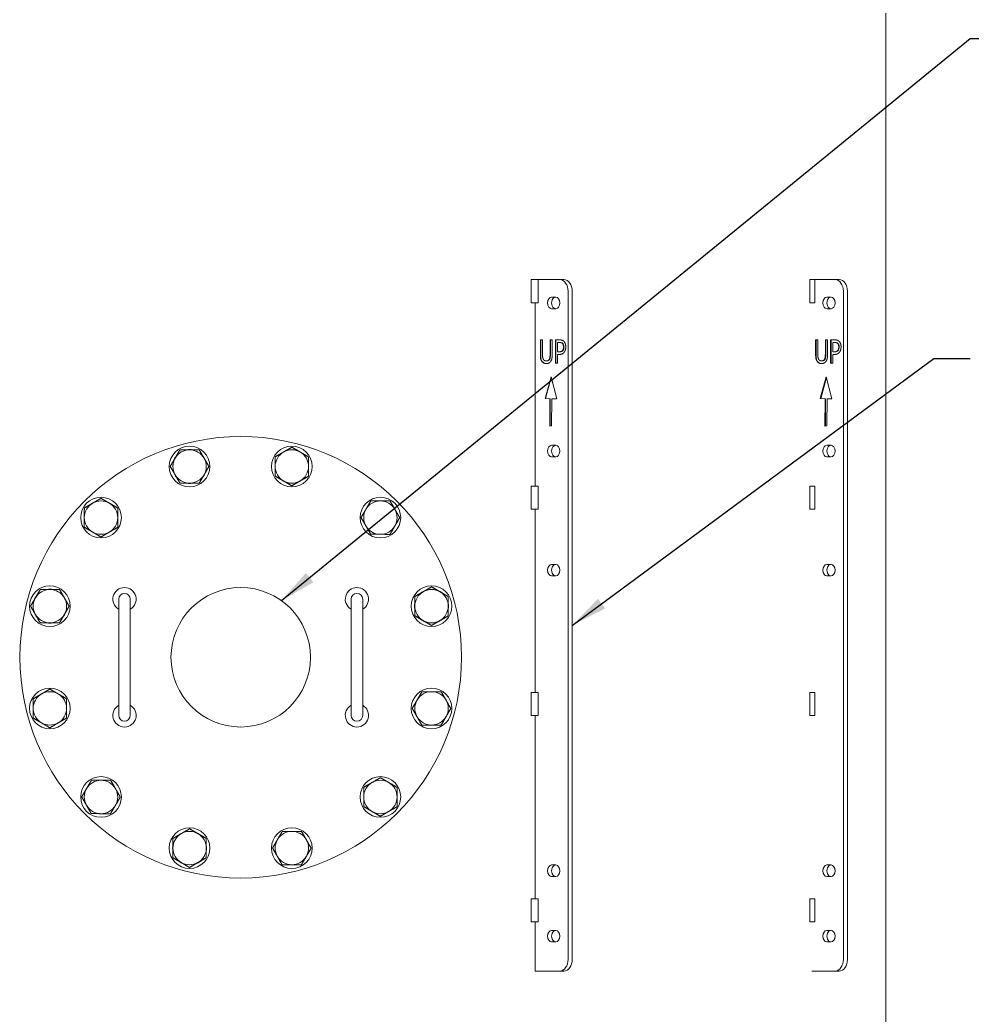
# Model space of a CAD drawing. Header units: inches. Extents: x 20 to 536, y 8 to 344.
# Drawn here: x 247.96 to 288.93, y 98.35 to 141.17 of the extents above; entities that cross this region are included whole.
import ezdxf

# ---------------------------------------------------------------- set-up
doc = ezdxf.new("R2010")
doc.units = ezdxf.units.IN
doc.header["$LTSCALE"] = 16
doc.header["$MEASUREMENT"] = 0
doc.layers.add('Symbol (ANSI)', color=7, linetype='Continuous', lineweight=25)
doc.layers.add('Visible (ANSI)', color=7, linetype='Continuous', lineweight=50)
doc.styles.add('Standard D-E', font='arial.ttf')
doc.dimstyles.new('in [mm] D-E NeptuneBenson$7', dxfattribs={"dimscale": 16, "dimtxt": 0.15, "dimasz": 0.098425, "dimexe": 0.125, "dimexo": 0.063, "dimgap": 0.031496, "dimtad": 0, "dimtih": 1, "dimtoh": 1, "dimdec": 4, "dimrnd": 1e-08, "dimzin": 3, "dimdsep": 46, "dimlunit": 5, "dimtxsty": 'Standard D-E', "dimcen": 0.09, "dimdle": 0.393701, "dimclrd": 256, "dimclre": 256, "dimclrt": 256, "dimadec": 1, "dimazin": 1, "dimtfac": 1, "dimtofl": 0, "dimtmove": 0, "dimatfit": 3, "dimfxl": 1, "dimfrac": 1, "dimtolj": 1, "dimtzin": 4, "dimlwd": -1, "dimlwe": -1, "dimarcsym": 0})

msp = doc.modelspace()

# ---------------------------------------------------------------- linework, layer by layer
at = {"layer": 'Visible (ANSI)', "linetype": 'Continuous', "lineweight": 18}
for p, q in [((285.21119, 141.993472), (285.21119, 73.75734)), ((270.261876, 129.993472), (269.962187, 129.993472)), ((269.962187, 128.993472), (269.962187, 129.993472)), ((271.189954, 129.993472), (270.261876, 129.993472)), ((270.261876, 128.993472), (270.261876, 129.993472)), ((271.366731, 129.993472), (271.189954, 129.993472)), ((282.161872, 129.993472), (281.941554, 129.993472)), ((281.941554, 128.993472), (281.941554, 129.993472)), ((283.033992, 129.993472), (282.161872, 129.993472)), ((282.161872, 128.993472), (282.161872, 129.993472)), ((283.210769, 129.993472), (283.033992, 129.993472)), ((271.543507, 100.743472), (271.543507, 129.493472)), ((271.720284, 129.493472), (271.720284, 100.743472)), ((283.387546, 100.743472), (283.387546, 129.493472)), ((283.564322, 129.493472), (283.564322, 100.743472)), ((270.261876, 128.993472), (269.962187, 128.993472)), ((270.129294, 128.993472), (270.129294, 121.113472)), ((270.8364, 129.243472), (271.013177, 129.243472)), ((282.161872, 128.993472), (281.941554, 128.993472)), ((282.680439, 129.243472), (282.857216, 129.243472)), ((271.013177, 128.743472), (270.8364, 128.743472)), ((282.857216, 128.743472), (282.680439, 128.743472)), ((270.350691, 126.779056), (270.350691, 127.403043)), ((270.350691, 127.403043), (270.444666, 127.403043)), ((270.368368, 126.779056), (270.368368, 127.403043)), ((270.444666, 127.403043), (270.444666, 126.779056)), ((270.768422, 127.403043), (270.862397, 127.403043)), ((270.768422, 126.775815), (270.768422, 127.403043)), ((270.7861, 126.775815), (270.7861, 127.403043)), ((270.862397, 127.403043), (270.862397, 126.779056)), ((270.997057, 126.403043), (270.997057, 127.403043)), ((270.997057, 127.403043), (271.174693, 127.403043)), ((271.014735, 126.403043), (271.014735, 127.403043)), ((271.168963, 127.28797), (271.091032, 127.28797)), ((271.091032, 127.28797), (271.091032, 126.889267)), ((271.168963, 127.28797), (271.186641, 127.28797)), ((282.194729, 126.779056), (282.194729, 127.403043)), ((282.194729, 127.403043), (282.288704, 127.403043)), ((282.212407, 126.779056), (282.212407, 127.403043)), ((282.288704, 127.403043), (282.288704, 126.779056)), ((282.612461, 127.403043), (282.706436, 127.403043)), ((282.612461, 126.775815), (282.612461, 127.403043)), ((282.630138, 126.775815), (282.630138, 127.403043)), ((282.706436, 127.403043), (282.706436, 126.779056)), ((282.841096, 126.403043), (282.841096, 127.403043)), ((282.841096, 127.403043), (283.018732, 127.403043)), ((282.858773, 126.403043), (282.858773, 127.403043)), ((283.013002, 127.28797), (282.935071, 127.28797)), ((282.935071, 127.28797), (282.935071, 126.889267)), ((283.013002, 127.28797), (283.030679, 127.28797)), ((271.091032, 126.889267), (271.155211, 126.889267)), ((271.091032, 126.775815), (271.091032, 126.403043)), ((271.170682, 126.775815), (271.091032, 126.775815)), ((271.155211, 126.889267), (271.172888, 126.889267)), ((271.305915, 126.949234), (271.323593, 126.949234)), ((282.935071, 126.889267), (282.999249, 126.889267)), ((282.935071, 126.775815), (282.935071, 126.403043)), ((283.014721, 126.775815), (282.935071, 126.775815)), ((282.999249, 126.889267), (283.016927, 126.889267)), ((283.149954, 126.949234), (283.167631, 126.949234)), ((270.606258, 126.495426), (270.623935, 126.495426)), ((271.091032, 126.403043), (270.997057, 126.403043)), ((282.450296, 126.495426), (282.467974, 126.495426)), ((282.935071, 126.403043), (282.841096, 126.403043)), ((270.552978, 124.87396), (270.810794, 125.81712)), ((270.570655, 124.87396), (270.819358, 125.783783)), ((270.810794, 125.81712), (271.054885, 124.867024)), ((282.397016, 124.87396), (282.654832, 125.81712)), ((282.414694, 124.87396), (282.663397, 125.783783)), ((282.654832, 125.81712), (282.898924, 124.867024)), ((270.762434, 124.871861), (270.552978, 124.87396)), ((270.552978, 124.87396), (270.570655, 124.87396)), ((270.780112, 124.871861), (270.570655, 124.87396)), ((270.752228, 123.695941), (270.762434, 124.871861)), ((270.762434, 124.871861), (270.780112, 124.871861)), ((270.769907, 123.696092), (270.780112, 124.871861)), ((270.842544, 124.870536), (270.833803, 123.696639)), ((270.842544, 124.870536), (270.860222, 124.870536)), ((271.054885, 124.867024), (270.842544, 124.870536)), ((271.05481, 124.867318), (270.860222, 124.870536)), ((282.606473, 124.871861), (282.397016, 124.87396)), ((282.397016, 124.87396), (282.414694, 124.87396)), ((282.62415, 124.871861), (282.414694, 124.87396)), ((282.596266, 123.695941), (282.606473, 124.871861)), ((282.606473, 124.871861), (282.62415, 124.871861)), ((282.613945, 123.696092), (282.62415, 124.871861)), ((282.686583, 124.870536), (282.677841, 123.696639)), ((282.686583, 124.870536), (282.704261, 124.870536)), ((282.898924, 124.867024), (282.686583, 124.870536)), ((282.898848, 124.867318), (282.704261, 124.870536)), ((270.833803, 123.696639), (270.752228, 123.695941)), ((282.677841, 123.696639), (282.596266, 123.695941)), ((270.8364, 122.868472), (271.013177, 122.868472)), ((282.680439, 122.868472), (282.857216, 122.868472)), ((271.013177, 122.368472), (270.8364, 122.368472)), ((282.857216, 122.368472), (282.680439, 122.368472)), ((270.261876, 121.113472), (269.962187, 121.113472)), ((269.962187, 120.113472), (269.962187, 121.113472)), ((270.261876, 120.113472), (270.261876, 121.113472)), ((282.161872, 121.113472), (281.941554, 121.113472)), ((281.941554, 120.113472), (281.941554, 121.113472)), ((282.161872, 120.113472), (282.161872, 121.113472)), ((270.261876, 120.113472), (269.962187, 120.113472)), ((270.129294, 120.113472), (270.129294, 112.233472)), ((282.161872, 120.113472), (281.941554, 120.113472)), ((270.8364, 117.743472), (271.013177, 117.743472)), ((282.680439, 117.743472), (282.857216, 117.743472)), ((271.013177, 117.243472), (270.8364, 117.243472)), ((282.857216, 117.243472), (282.680439, 117.243472)), ((252.209165, 116.243472), (252.209165, 115.493472)), ((252.709165, 115.493472), (252.709165, 116.243472)), ((262.209165, 116.243472), (262.209165, 115.493472)), ((262.709165, 115.493472), (262.709165, 116.243472)), ((252.209165, 111.993472), (252.209165, 115.493472)), ((252.709165, 111.993472), (252.709165, 115.493472)), ((262.209165, 111.993472), (262.209165, 115.493472)), ((262.709165, 111.993472), (262.709165, 115.493472)), ((270.261876, 112.233472), (269.962187, 112.233472)), ((269.962187, 111.233472), (269.962187, 112.233472)), ((270.261876, 111.233472), (270.261876, 112.233472)), ((282.161872, 112.233472), (281.941554, 112.233472)), ((281.941554, 111.233472), (281.941554, 112.233472)), ((282.161872, 111.233472), (282.161872, 112.233472)), ((252.209165, 111.993472), (252.209165, 111.243472)), ((252.709165, 111.243472), (252.709165, 111.993472)), ((262.209165, 111.993472), (262.209165, 111.243472)), ((262.709165, 111.243472), (262.709165, 111.993472)), ((270.261876, 111.233472), (269.962187, 111.233472)), ((270.129294, 111.233472), (270.129294, 103.353472)), ((282.161872, 111.233472), (281.941554, 111.233472)), ((270.8364, 104.805972), (271.013177, 104.805972)), ((282.680439, 104.805972), (282.857216, 104.805972)), ((271.013177, 104.305972), (270.8364, 104.305972)), ((282.857216, 104.305972), (282.680439, 104.305972)), ((270.261876, 103.353472), (269.962187, 103.353472)), ((269.962187, 102.353472), (269.962187, 103.353472)), ((270.261876, 102.353472), (270.261876, 103.353472)), ((282.161872, 103.353472), (281.941554, 103.353472)), ((281.941554, 102.353472), (281.941554, 103.353472)), ((282.161872, 102.353472), (282.161872, 103.353472)), ((270.261876, 102.353472), (269.962187, 102.353472)), ((270.129294, 102.353472), (270.129294, 100.243472)), ((282.161872, 102.353472), (281.941554, 102.353472)), ((270.8364, 101.993472), (271.013177, 101.993472)), ((282.680439, 101.993472), (282.857216, 101.993472)), ((271.013177, 101.493472), (270.8364, 101.493472)), ((282.857216, 101.493472), (282.680439, 101.493472)), ((270.129294, 100.243472), (271.189954, 100.243472)), ((271.189954, 100.243472), (271.366731, 100.243472)), ((282.029289, 100.243472), (283.033992, 100.243472)), ((283.033992, 100.243472), (283.210769, 100.243472))]:
    msp.add_line(p, q, dxfattribs=at)
for centre, radius in [((257.459165, 113.743472), 9.5), ((255.259203, 121.953842), 0.875), ((259.659127, 121.953842), 0.875), ((251.448758, 119.75388), 0.875), ((263.469573, 119.75388), 0.875), ((249.248796, 115.943434), 0.875), ((257.459165, 113.743472), 3), ((265.669535, 115.943434), 0.875), ((249.248796, 111.543511), 0.875), ((265.669535, 111.543511), 0.875), ((251.448758, 107.733065), 0.875), ((263.469573, 107.733065), 0.875), ((255.259203, 105.533103), 0.875), ((259.659127, 105.533103), 0.875)]:
    msp.add_circle(centre, radius, dxfattribs=at)
for centre, radius, start, end in [((255.259203, 121.953842), 0.71875, 89.8168589, 149.8168589), ((255.259203, 121.953842), 0.7295, 79.9684975, 99.6652204), ((255.259203, 121.953842), 0.71875, 29.8168589, 89.8168589), ((259.659127, 121.953842), 0.71875, 119.8168589, 179.8168589), ((259.659127, 121.953842), 0.71875, 59.8168589, 119.8168589), ((259.659127, 121.953842), 0.71875, 359.8168589, 59.8168589), ((255.259203, 121.953842), 0.71875, 149.8168589, 209.8168589), ((255.259203, 121.953842), 0.7295, 139.9684975, 159.6652204), ((255.259203, 121.953842), 0.7295, 19.9684975, 39.6652204), ((255.259203, 121.953842), 0.71875, 329.8168589, 29.8168589), ((255.259203, 121.953842), 0.7295, 199.9684975, 219.6652204), ((255.259203, 121.953842), 0.7295, 319.9684975, 339.6652204), ((259.659127, 121.953842), 0.71875, 179.8168589, 239.8168589), ((259.659127, 121.953842), 0.71875, 299.8168589, 359.8168589), ((255.259203, 121.953842), 0.71875, 209.8168589, 269.8168589), ((255.259203, 121.953842), 0.7295, 259.9684975, 279.6652204), ((255.259203, 121.953842), 0.71875, 269.8168589, 329.8168589), ((259.659127, 121.953842), 0.71875, 239.8168589, 299.8168589), ((251.448758, 119.75388), 0.71875, 119.8168589, 179.8168589), ((251.448758, 119.75388), 0.71875, 59.8168589, 119.8168589), ((251.448758, 119.75388), 0.71875, 359.8168589, 59.8168589), ((263.469573, 119.75388), 0.71875, 89.8168589, 149.8168589), ((263.469573, 119.75388), 0.71875, 29.8168589, 89.8168589), ((263.469573, 119.75388), 0.71875, 149.8168589, 209.8168589), ((263.469573, 119.75388), 0.71875, 329.8168589, 29.8168589), ((251.448758, 119.75388), 0.71875, 179.8168589, 239.8168589), ((251.448758, 119.75388), 0.71875, 299.8168589, 359.8168589), ((251.448758, 119.75388), 0.71875, 239.8168589, 299.8168589), ((263.469573, 119.75388), 0.71875, 209.8168589, 269.8168589), ((263.469573, 119.75388), 0.71875, 269.8168589, 329.8168589), ((249.248796, 115.943434), 0.71875, 89.8168589, 149.8168589), ((249.248796, 115.943434), 0.7295, 79.9684975, 99.6652204), ((249.248796, 115.943434), 0.71875, 29.8168589, 89.8168589), ((252.459165, 116.243472), 0.5, 90, 240), ((252.459165, 116.243472), 0.25, 0, 180), ((252.459165, 116.243472), 0.5, 300, 90), ((262.459165, 116.243472), 0.5, 90, 240), ((262.459165, 116.243472), 0.25, 0, 180), ((262.459165, 116.243472), 0.5, 300, 90), ((265.669535, 115.943434), 0.71875, 119.8168589, 179.8168589), ((265.669535, 115.943434), 0.7295, 109.9684975, 129.6652204), ((265.669535, 115.943434), 0.71875, 59.8168589, 119.8168589), ((265.669535, 115.943434), 0.7295, 49.9684975, 69.6652204), ((265.669535, 115.943434), 0.71875, 359.8168589, 59.8168589), ((249.248796, 115.943434), 0.71875, 149.8168589, 209.8168589), ((249.248796, 115.943434), 0.7295, 139.9684975, 159.6652204), ((249.248796, 115.943434), 0.7295, 19.9684975, 39.6652204), ((249.248796, 115.943434), 0.71875, 329.8168589, 29.8168589), ((265.669535, 115.943434), 0.7295, 169.9684975, 189.6652204), ((265.669535, 115.943434), 0.7295, 349.9684975, 9.6652204), ((249.248796, 115.943434), 0.7295, 199.9684975, 219.6652204), ((249.248796, 115.943434), 0.7295, 319.9684975, 339.6652204), ((265.669535, 115.943434), 0.71875, 179.8168589, 239.8168589), ((265.669535, 115.943434), 0.71875, 299.8168589, 359.8168589), ((249.248796, 115.943434), 0.71875, 209.8168589, 269.8168589), ((249.248796, 115.943434), 0.7295, 259.9684975, 279.6652204), ((249.248796, 115.943434), 0.71875, 269.8168589, 329.8168589), ((265.669535, 115.943434), 0.7295, 229.9684975, 249.6652204), ((265.669535, 115.943434), 0.71875, 239.8168589, 299.8168589), ((265.669535, 115.943434), 0.7295, 289.9684975, 309.6652204), ((249.248796, 111.543511), 0.71875, 59.8168589, 119.8168589), ((265.669535, 111.543511), 0.71875, 89.8168589, 149.8168589), ((265.669535, 111.543511), 0.71875, 29.8168589, 89.8168589), ((249.248796, 111.543511), 0.71875, 119.8168589, 179.8168589), ((249.248796, 111.543511), 0.71875, 359.8168589, 59.8168589), ((265.669535, 111.543511), 0.71875, 149.8168589, 209.8168589), ((265.669535, 111.543511), 0.71875, 329.8168589, 29.8168589), ((249.248796, 111.543511), 0.71875, 179.8168589, 239.8168589), ((249.248796, 111.543511), 0.71875, 299.8168589, 359.8168589), ((252.459165, 111.243472), 0.5, 120, 270), ((252.459165, 111.243472), 0.5, 270, 60), ((262.459165, 111.243472), 0.5, 120, 270), ((262.459165, 111.243472), 0.5, 270, 60), ((249.248796, 111.543511), 0.71875, 239.8168589, 299.8168589), ((252.459165, 111.243472), 0.25, 180, 0), ((262.459165, 111.243472), 0.25, 180, 0), ((265.669535, 111.543511), 0.71875, 209.8168589, 269.8168589), ((265.669535, 111.543511), 0.71875, 269.8168589, 329.8168589), ((251.448758, 107.733065), 0.71875, 89.8168589, 149.8168589), ((251.448758, 107.733065), 0.71875, 29.8168589, 89.8168589), ((263.469573, 107.733065), 0.71875, 119.8168589, 179.8168589), ((263.469573, 107.733065), 0.71875, 59.8168589, 119.8168589), ((263.469573, 107.733065), 0.71875, 359.8168589, 59.8168589), ((251.448758, 107.733065), 0.71875, 149.8168589, 209.8168589), ((251.448758, 107.733065), 0.71875, 329.8168589, 29.8168589), ((263.469573, 107.733065), 0.71875, 179.8168589, 239.8168589), ((263.469573, 107.733065), 0.71875, 299.8168589, 359.8168589), ((251.448758, 107.733065), 0.71875, 209.8168589, 269.8168589), ((251.448758, 107.733065), 0.71875, 269.8168589, 329.8168589), ((263.469573, 107.733065), 0.71875, 239.8168589, 299.8168589), ((255.259203, 105.533103), 0.7295, 109.9684975, 129.6652204), ((255.259203, 105.533103), 0.71875, 59.8168589, 119.8168589), ((255.259203, 105.533103), 0.7295, 49.9684975, 69.6652204), ((259.659127, 105.533103), 0.71875, 89.8168589, 149.8168589), ((259.659127, 105.533103), 0.71875, 29.8168589, 89.8168589), ((255.259203, 105.533103), 0.71875, 119.8168589, 179.8168589), ((255.259203, 105.533103), 0.71875, 359.8168589, 59.8168589), ((259.659127, 105.533103), 0.71875, 149.8168589, 209.8168589), ((259.659127, 105.533103), 0.71875, 329.8168589, 29.8168589), ((255.259203, 105.533103), 0.7295, 169.9684975, 189.6652204), ((255.259203, 105.533103), 0.71875, 179.8168589, 239.8168589), ((255.259203, 105.533103), 0.71875, 299.8168589, 359.8168589), ((255.259203, 105.533103), 0.7295, 349.9684975, 9.6652204), ((255.259203, 105.533103), 0.7295, 229.9684975, 249.6652204), ((255.259203, 105.533103), 0.7295, 289.9684975, 309.6652204), ((259.659127, 105.533103), 0.71875, 209.8168589, 269.8168589), ((259.659127, 105.533103), 0.71875, 269.8168589, 329.8168589), ((255.259203, 105.533103), 0.71875, 239.8168589, 299.8168589)]:
    msp.add_arc(centre, radius, start, end, dxfattribs=at)
for centre, major_axis, start_param, end_param in [((271.189954, 129.493472), (0, 0.5), 4.71238898, 6.283185307), ((271.366731, 129.493472), (0, 0.5), 4.71238898, 6.283185307), ((283.033992, 129.493472), (0, 0.5), 4.71238898, 6.283185307), ((283.210769, 129.493472), (0, 0.5), 4.71238898, 6.283185307), ((270.8364, 128.993472), (0, -0.25), 3.141592654, 6.283185307), ((271.013177, 128.993472), (0, 0.25), 0, 3.141592654), ((271.013177, 128.993472), (0, 0.25), 3.141592654, 6.283185307), ((282.680439, 128.993472), (0, -0.25), 3.141592654, 6.283185307), ((282.857216, 128.993472), (0, 0.25), 0, 3.141592654), ((282.857216, 128.993472), (0, 0.25), 3.141592654, 6.283185307), ((270.8364, 122.618472), (0, -0.25), 3.141592654, 6.283185307), ((271.013177, 122.618472), (0, 0.25), 0, 3.141592654), ((271.013177, 122.618472), (0, 0.25), 3.141592654, 6.283185307), ((282.680439, 122.618472), (0, -0.25), 3.141592654, 6.283185307), ((282.857216, 122.618472), (0, 0.25), 0, 3.141592654), ((282.857216, 122.618472), (0, 0.25), 3.141592654, 6.283185307), ((270.8364, 117.493472), (0, -0.25), 3.141592654, 6.283185307), ((271.013177, 117.493472), (0, 0.25), 0, 3.141592654), ((271.013177, 117.493472), (0, 0.25), 3.141592654, 6.283185307), ((282.680439, 117.493472), (0, -0.25), 3.141592654, 6.283185307), ((282.857216, 117.493472), (0, 0.25), 0, 3.141592654), ((282.857216, 117.493472), (0, 0.25), 3.141592654, 6.283185307), ((270.8364, 104.555972), (0, -0.25), 3.141592654, 6.283185307), ((271.013177, 104.555972), (0, 0.25), 0, 3.141592654), ((271.013177, 104.555972), (0, 0.25), 3.141592654, 6.283185307), ((282.680439, 104.555972), (0, -0.25), 3.141592654, 6.283185307), ((282.857216, 104.555972), (0, 0.25), 0, 3.141592654), ((282.857216, 104.555972), (0, 0.25), 3.141592654, 6.283185307), ((270.8364, 101.743472), (0, -0.25), 3.141592654, 6.283185307), ((271.013177, 101.743472), (0, 0.25), 0, 3.141592654), ((271.013177, 101.743472), (0, 0.25), 3.141592654, 6.283185307), ((282.680439, 101.743472), (0, -0.25), 3.141592654, 6.283185307), ((282.857216, 101.743472), (0, 0.25), 0, 3.141592654), ((282.857216, 101.743472), (0, 0.25), 3.141592654, 6.283185307), ((271.189954, 100.743472), (0, -0.5), 0, 1.570796327), ((271.366731, 100.743472), (0, -0.5), 0, 1.570796327), ((283.033992, 100.743472), (0, -0.5), 0, 1.570796327), ((283.210769, 100.743472), (0, -0.5), 0, 1.570796327)]:
    msp.add_ellipse(centre, major_axis=major_axis, ratio=0.707106781, start_param=start_param, end_param=end_param, dxfattribs=at)
for points in [[(271.295028, 127.249883), (271.27268, 127.270952), (271.213086, 127.28797), (271.168963, 127.28797)], [(271.174693, 127.403043), (271.237726, 127.403043), (271.325971, 127.37387), (271.359779, 127.340644)], [(271.346026, 127.097533), (271.346026, 127.149396), (271.320814, 127.225571), (271.295028, 127.249883)], [(271.359779, 127.340644), (271.399317, 127.302557), (271.444013, 127.185053), (271.444013, 127.101584)], [(283.139066, 127.249883), (283.116718, 127.270952), (283.057124, 127.28797), (283.013002, 127.28797)], [(283.018732, 127.403043), (283.081764, 127.403043), (283.170009, 127.37387), (283.203817, 127.340644)], [(283.190065, 127.097533), (283.190065, 127.149396), (283.164852, 127.225571), (283.139066, 127.249883)], [(283.203817, 127.340644), (283.243356, 127.302557), (283.288051, 127.185053), (283.288051, 127.101584)], [(270.418307, 126.474356), (270.381061, 126.52622), (270.350691, 126.672087), (270.350691, 126.779056)], [(270.444666, 126.779056), (270.444666, 126.709364), (270.457272, 126.615361), (270.475036, 126.577273)], [(270.738052, 126.577273), (270.755816, 126.615361), (270.768422, 126.708554), (270.768422, 126.775815)], [(270.862397, 126.779056), (270.862397, 126.674518), (270.8326, 126.525409), (270.794781, 126.474356)], [(271.155211, 126.889267), (271.212513, 126.889267), (271.282994, 126.915199), (271.305915, 126.949234)], [(271.382127, 126.879542), (271.345453, 126.828489), (271.246321, 126.775815), (271.170682, 126.775815)], [(271.305915, 126.949234), (271.327117, 126.979218), (271.346026, 127.049721), (271.346026, 127.097533)], [(271.444013, 127.101584), (271.444013, 127.036755), (271.411351, 126.920061), (271.382127, 126.879542)], [(282.262346, 126.474356), (282.225099, 126.52622), (282.194729, 126.672087), (282.194729, 126.779056)], [(282.288704, 126.779056), (282.288704, 126.709364), (282.301311, 126.615361), (282.319074, 126.577273)], [(282.582091, 126.577273), (282.599854, 126.615361), (282.612461, 126.708554), (282.612461, 126.775815)], [(282.706436, 126.779056), (282.706436, 126.674518), (282.676639, 126.525409), (282.63882, 126.474356)], [(282.999249, 126.889267), (283.056551, 126.889267), (283.127033, 126.915199), (283.149954, 126.949234)], [(283.226165, 126.879542), (283.189492, 126.828489), (283.09036, 126.775815), (283.014721, 126.775815)], [(283.149954, 126.949234), (283.171155, 126.979218), (283.190065, 127.049721), (283.190065, 127.097533)], [(283.288051, 127.101584), (283.288051, 127.036755), (283.255389, 126.920061), (283.226165, 126.879542)], [(270.606258, 126.381973), (270.543798, 126.381973), (270.450969, 126.428165), (270.418307, 126.474356)], [(270.475036, 126.577273), (270.493946, 126.536755), (270.55927, 126.495426), (270.606258, 126.495426)], [(270.606258, 126.495426), (270.65038, 126.495426), (270.719142, 126.536755), (270.738052, 126.577273)], [(270.794781, 126.474356), (270.760973, 126.427354), (270.671582, 126.381973), (270.606258, 126.381973)], [(282.450296, 126.381973), (282.387837, 126.381973), (282.295008, 126.428165), (282.262346, 126.474356)], [(282.319074, 126.577273), (282.337984, 126.536755), (282.403308, 126.495426), (282.450296, 126.495426)], [(282.450296, 126.495426), (282.494419, 126.495426), (282.563181, 126.536755), (282.582091, 126.577273)], [(282.63882, 126.474356), (282.605012, 126.427354), (282.51562, 126.381973), (282.450296, 126.381973)]]:
    msp.add_open_spline(points, degree=2, dxfattribs=at)
for points, knots in [([(271.312705, 127.249883), (271.292508, 127.268925), (271.272115, 127.276162), (271.237214, 127.286128), (271.210347, 127.28797), (271.186641, 127.28797)], [-0.3818938296, -0.3818938296, -0.3818938296, -0.3818938296, -0.2554611271, -0.2554611271, 0, 0, 0, 0]), ([(271.363704, 127.097533), (271.363704, 127.117815), (271.362258, 127.138278), (271.354385, 127.180631), (271.348257, 127.196587), (271.335193, 127.224319), (271.324854, 127.238429), (271.312705, 127.249883)], [-0.3372795691, -0.3372795691, -0.3372795691, -0.3372795691, -0.2539165575, -0.2539165575, -0.1573425254, -0.1573425254, 0, 0, 0, 0]), ([(283.156744, 127.249883), (283.136546, 127.268925), (283.116154, 127.276162), (283.081253, 127.286128), (283.054385, 127.28797), (283.030679, 127.28797)], [-0.3818938296, -0.3818938296, -0.3818938296, -0.3818938296, -0.2554611271, -0.2554611271, 0, 0, 0, 0]), ([(283.207743, 127.097533), (283.207743, 127.117815), (283.206297, 127.138278), (283.198424, 127.180631), (283.192295, 127.196587), (283.179231, 127.224319), (283.168892, 127.238429), (283.156744, 127.249883)], [-0.3372795691, -0.3372795691, -0.3372795691, -0.3372795691, -0.2539165575, -0.2539165575, -0.1573425254, -0.1573425254, 0, 0, 0, 0]), ([(270.435985, 126.474356), (270.423683, 126.491485), (270.413072, 126.510498), (270.395314, 126.552766), (270.388497, 126.575409), (270.377154, 126.629887), (270.368368, 126.684052), (270.368368, 126.779056)], [-1.834872944, -1.834872944, -1.834872944, -1.834872944, -1.283211598, -1.283211598, -0.723930443, -0.723930443, 0, 0, 0, 0]), ([(270.75573, 126.577273), (270.767802, 126.603158), (270.775677, 126.631502), (270.781928, 126.677713), (270.7861, 126.712037), (270.7861, 126.775815)], [-1.425366243, -1.425366243, -1.425366243, -1.425366243, -0.485984079, -0.485984079, 0, 0, 0, 0]), ([(271.172888, 126.889267), (271.194489, 126.889267), (271.217735, 126.890649), (271.263483, 126.899862), (271.277695, 126.906954), (271.300913, 126.921698), (271.313139, 126.933711), (271.323593, 126.949234)], [-0.3720280769, -0.3720280769, -0.3720280769, -0.3720280769, -0.2742790033, -0.2742790033, -0.1633485372, -0.1633485372, 0, 0, 0, 0]), ([(271.323593, 126.949234), (271.330376, 126.958828), (271.336547, 126.969235), (271.347546, 126.99264), (271.351443, 127.004007), (271.361275, 127.040664), (271.363704, 127.06955), (271.363704, 127.097533)], [-0.3778990738, -0.3778990738, -0.3778990738, -0.3778990738, -0.2983955769, -0.2983955769, -0.2132300142, -0.2132300142, 0, 0, 0, 0]), ([(282.280023, 126.474356), (282.267722, 126.491485), (282.25711, 126.510498), (282.239352, 126.552766), (282.232535, 126.575409), (282.221193, 126.629887), (282.212407, 126.684052), (282.212407, 126.779056)], [-1.834872944, -1.834872944, -1.834872944, -1.834872944, -1.283211598, -1.283211598, -0.723930443, -0.723930443, 0, 0, 0, 0]), ([(282.599768, 126.577273), (282.611841, 126.603158), (282.619715, 126.631502), (282.625967, 126.677713), (282.630138, 126.712037), (282.630138, 126.775815)], [-1.425366243, -1.425366243, -1.425366243, -1.425366243, -0.485984079, -0.485984079, 0, 0, 0, 0]), ([(283.016927, 126.889267), (283.038528, 126.889267), (283.061774, 126.890649), (283.107522, 126.899862), (283.121733, 126.906954), (283.144952, 126.921698), (283.157177, 126.933711), (283.167631, 126.949234)], [-0.3720280769, -0.3720280769, -0.3720280769, -0.3720280769, -0.2742790033, -0.2742790033, -0.1633485372, -0.1633485372, 0, 0, 0, 0]), ([(283.167631, 126.949234), (283.174415, 126.958828), (283.180586, 126.969235), (283.191585, 126.99264), (283.195482, 127.004007), (283.205314, 127.040664), (283.207743, 127.06955), (283.207743, 127.097533)], [-0.3778990738, -0.3778990738, -0.3778990738, -0.3778990738, -0.2983955769, -0.2983955769, -0.2132300142, -0.2132300142, 0, 0, 0, 0]), ([(270.615324, 126.382085), (270.595873, 126.382595), (270.57628, 126.384881), (270.537883, 126.394503), (270.519114, 126.401881), (270.476605, 126.42747), (270.454775, 126.447782), (270.435985, 126.474356)], [-0.7072680606, -0.7072680606, -0.7072680606, -0.7072680606, -0.4978653255, -0.4978653255, -0.2863653536, -0.2863653536, 0, 0, 0, 0]), ([(270.623935, 126.495426), (270.642695, 126.495426), (270.661493, 126.498227), (270.690834, 126.50927), (270.708049, 126.51715), (270.737135, 126.544965), (270.747498, 126.559634), (270.75573, 126.577273)], [-0.7299087878, -0.7299087878, -0.7299087878, -0.7299087878, -0.3783755563, -0.3783755563, -0.1610495695, -0.1610495695, 0, 0, 0, 0]), ([(282.459363, 126.382085), (282.439912, 126.382595), (282.420319, 126.384881), (282.381922, 126.394503), (282.363153, 126.401881), (282.320644, 126.42747), (282.298814, 126.447782), (282.280023, 126.474356)], [-0.7072680606, -0.7072680606, -0.7072680606, -0.7072680606, -0.4978653255, -0.4978653255, -0.2863653536, -0.2863653536, 0, 0, 0, 0]), ([(282.467974, 126.495426), (282.486733, 126.495426), (282.505531, 126.498227), (282.534873, 126.50927), (282.552088, 126.51715), (282.581174, 126.544965), (282.591536, 126.559634), (282.599768, 126.577273)], [-0.7299087878, -0.7299087878, -0.7299087878, -0.7299087878, -0.3783755563, -0.3783755563, -0.1610495695, -0.1610495695, 0, 0, 0, 0])]:
    msp.add_open_spline(points, degree=3, knots=knots, dxfattribs=at)
for points, weights in [([(254.6379, 122.315205), (254.734726, 122.481683), (254.846532, 122.673915)], [1, 1.04314139574, 1.01001874936]), ([(254.846532, 122.673915), (255.068913, 122.673204), (255.261501, 122.672588)], [1.01001874936, 1.04314139574, 1]), ([(255.261501, 122.672588), (255.454088, 122.671973), (255.676469, 122.671262)], [1, 1.04314139574, 1.01001874936]), ([(255.676469, 122.671262), (255.787044, 122.478319), (255.882805, 122.311226)], [1.01001874936, 1.04314139574, 1]), ([(258.941707, 122.371108), (259.13465, 122.481683), (259.301744, 122.577443)], [1.01001874936, 1.04314139574, 1]), ([(259.301744, 122.577443), (259.468837, 122.673204), (259.66178, 122.783779)], [1, 1.04314139574, 1.01001874936]), ([(259.66178, 122.783779), (259.854012, 122.671973), (260.02049, 122.575146)], [1.01001874936, 1.04314139574, 1]), ([(260.02049, 122.575146), (260.186968, 122.478319), (260.3792, 122.366513)], [1, 1.04314139574, 1.01001874936]), ([(254.429267, 121.956495), (254.541073, 122.148727), (254.6379, 122.315205)], [1.01001874936, 1.04314139574, 1]), ([(255.882805, 122.311226), (255.978565, 122.144132), (256.08914, 121.951189)], [1, 1.04314139574, 1.01001874936]), ([(258.940381, 121.956139), (258.940996, 122.148727), (258.941707, 122.371108)], [1, 1.04314139574, 1.01001874936]), ([(260.3792, 122.366513), (260.378489, 122.144132), (260.377874, 121.951545)], [1.01001874936, 1.04314139574, 1]), ([(254.635602, 121.596458), (254.539841, 121.763552), (254.429267, 121.956495)], [1, 1.04314139574, 1.01001874936]), ([(256.08914, 121.951189), (255.977334, 121.758957), (255.880507, 121.592479)], [1.01001874936, 1.04314139574, 1]), ([(258.939054, 121.541171), (258.939765, 121.763552), (258.940381, 121.956139)], [1.01001874936, 1.04314139574, 1]), ([(260.377874, 121.951545), (260.377258, 121.758957), (260.376547, 121.536576)], [1, 1.04314139574, 1.01001874936]), ([(254.841938, 121.236422), (254.731363, 121.429365), (254.635602, 121.596458)], [1.01001874936, 1.04314139574, 1]), ([(255.256906, 121.235096), (255.064319, 121.235711), (254.841938, 121.236422)], [1, 1.04314139574, 1.01001874936]), ([(255.671874, 121.233769), (255.449493, 121.23448), (255.256906, 121.235096)], [1.01001874936, 1.04314139574, 1]), ([(255.880507, 121.592479), (255.78368, 121.426001), (255.671874, 121.233769)], [1, 1.04314139574, 1.01001874936]), ([(259.297764, 121.332538), (259.131287, 121.429365), (258.939054, 121.541171)], [1, 1.04314139574, 1.01001874936]), ([(259.656474, 121.123905), (259.464242, 121.235711), (259.297764, 121.332538)], [1.01001874936, 1.04314139574, 1]), ([(260.016511, 121.330241), (259.849417, 121.23448), (259.656474, 121.123905)], [1, 1.04314139574, 1.01001874936]), ([(260.376547, 121.536576), (260.183604, 121.426001), (260.016511, 121.330241)], [1.01001874936, 1.04314139574, 1]), ([(250.731338, 120.171146), (250.924281, 120.281721), (251.091374, 120.377481)], [1.01001874936, 1.04314139574, 1]), ([(251.091374, 120.377481), (251.258468, 120.473242), (251.45141, 120.583817)], [1, 1.04314139574, 1.01001874936]), ([(251.45141, 120.583817), (251.643643, 120.472011), (251.81012, 120.375184)], [1.01001874936, 1.04314139574, 1]), ([(251.81012, 120.375184), (251.976598, 120.278357), (252.16883, 120.166551)], [1, 1.04314139574, 1.01001874936]), ([(262.848269, 120.115243), (262.945096, 120.281721), (263.056902, 120.473953)], [1, 1.04314139574, 1.01001874936]), ([(263.056902, 120.473953), (263.279283, 120.473242), (263.47187, 120.472626)], [1.01001874936, 1.04314139574, 1]), ([(263.47187, 120.472626), (263.664458, 120.472011), (263.886839, 120.4713)], [1, 1.04314139574, 1.01001874936]), ([(263.886839, 120.4713), (263.997414, 120.278357), (264.093174, 120.111264)], [1.01001874936, 1.04314139574, 1]), ([(250.730011, 119.756178), (250.730627, 119.948765), (250.731338, 120.171146)], [1, 1.04314139574, 1.01001874936]), ([(252.16883, 120.166551), (252.16812, 119.94417), (252.167504, 119.751583)], [1.01001874936, 1.04314139574, 1]), ([(262.639636, 119.756533), (262.751442, 119.948765), (262.848269, 120.115243)], [1.01001874936, 1.04314139574, 1]), ([(264.093174, 120.111264), (264.188935, 119.94417), (264.29951, 119.751227)], [1, 1.04314139574, 1.01001874936]), ([(250.728685, 119.341209), (250.729396, 119.56359), (250.730011, 119.756178)], [1.01001874936, 1.04314139574, 1]), ([(252.167504, 119.751583), (252.166888, 119.558995), (252.166178, 119.336614)], [1, 1.04314139574, 1.01001874936]), ([(262.845972, 119.396497), (262.750211, 119.56359), (262.639636, 119.756533)], [1, 1.04314139574, 1.01001874936]), ([(264.29951, 119.751227), (264.187704, 119.558995), (264.090877, 119.392517)], [1.01001874936, 1.04314139574, 1]), ([(251.087395, 119.132576), (250.920917, 119.229403), (250.728685, 119.341209)], [1, 1.04314139574, 1.01001874936]), ([(251.446105, 118.923943), (251.253873, 119.035749), (251.087395, 119.132576)], [1.01001874936, 1.04314139574, 1]), ([(251.806141, 119.130279), (251.639048, 119.034518), (251.446105, 118.923943)], [1, 1.04314139574, 1.01001874936]), ([(252.166178, 119.336614), (251.973235, 119.226039), (251.806141, 119.130279)], [1.01001874936, 1.04314139574, 1]), ([(263.052307, 119.03646), (262.941732, 119.229403), (262.845972, 119.396497)], [1.01001874936, 1.04314139574, 1]), ([(264.090877, 119.392517), (263.99405, 119.226039), (263.882244, 119.033807)], [1, 1.04314139574, 1.01001874936]), ([(263.467276, 119.035134), (263.274688, 119.035749), (263.052307, 119.03646)], [1, 1.04314139574, 1.01001874936]), ([(263.882244, 119.033807), (263.659863, 119.034518), (263.467276, 119.035134)], [1.01001874936, 1.04314139574, 1]), ([(248.627492, 116.304797), (248.724319, 116.471275), (248.836125, 116.663507)], [1, 1.04314139574, 1.01001874936]), ([(248.836125, 116.663507), (249.058506, 116.662796), (249.251093, 116.662181)], [1.01001874936, 1.04314139574, 1]), ([(249.251093, 116.662181), (249.443681, 116.661565), (249.666062, 116.660854)], [1, 1.04314139574, 1.01001874936]), ([(249.666062, 116.660854), (249.776636, 116.467911), (249.872397, 116.300818)], [1.01001874936, 1.04314139574, 1]), ([(264.952115, 116.3607), (265.145058, 116.471275), (265.312151, 116.567036)], [1.01001874936, 1.04314139574, 1]), ([(265.312151, 116.567036), (265.479245, 116.662796), (265.672188, 116.773371)], [1, 1.04314139574, 1.01001874936]), ([(265.672188, 116.773371), (265.86442, 116.661565), (266.030898, 116.564738)], [1.01001874936, 1.04314139574, 1]), ([(266.030898, 116.564738), (266.197375, 116.467911), (266.389608, 116.356105)], [1, 1.04314139574, 1.01001874936]), ([(248.418859, 115.946087), (248.530665, 116.138319), (248.627492, 116.304797)], [1.01001874936, 1.04314139574, 1]), ([(249.872397, 116.300818), (249.968158, 116.133724), (250.078733, 115.940782)], [1, 1.04314139574, 1.01001874936]), ([(264.950788, 115.945732), (264.951404, 116.138319), (264.952115, 116.3607)], [1, 1.04314139574, 1.01001874936]), ([(266.389608, 116.356105), (266.388897, 116.133724), (266.388281, 115.941137)], [1.01001874936, 1.04314139574, 1]), ([(248.625194, 115.586051), (248.529434, 115.753144), (248.418859, 115.946087)], [1, 1.04314139574, 1.01001874936]), ([(250.078733, 115.940782), (249.966927, 115.748549), (249.8701, 115.582072)], [1.01001874936, 1.04314139574, 1]), ([(264.949462, 115.530763), (264.950173, 115.753144), (264.950788, 115.945732)], [1.01001874936, 1.04314139574, 1]), ([(266.388281, 115.941137), (266.387666, 115.748549), (266.386955, 115.526169)], [1, 1.04314139574, 1.01001874936]), ([(248.83153, 115.226014), (248.720955, 115.418957), (248.625194, 115.586051)], [1.01001874936, 1.04314139574, 1]), ([(249.246498, 115.224688), (249.053911, 115.225304), (248.83153, 115.226014)], [1, 1.04314139574, 1.01001874936]), ([(249.661467, 115.223362), (249.439086, 115.224072), (249.246498, 115.224688)], [1.01001874936, 1.04314139574, 1]), ([(249.8701, 115.582072), (249.773273, 115.415594), (249.661467, 115.223362)], [1, 1.04314139574, 1.01001874936]), ([(265.308172, 115.32213), (265.141694, 115.418957), (264.949462, 115.530763)], [1, 1.04314139574, 1.01001874936]), ([(265.666882, 115.113498), (265.47465, 115.225304), (265.308172, 115.32213)], [1.01001874936, 1.04314139574, 1]), ([(266.026918, 115.319833), (265.859825, 115.224072), (265.666882, 115.113498)], [1, 1.04314139574, 1.01001874936]), ([(266.386955, 115.526169), (266.194012, 115.415594), (266.026918, 115.319833)], [1.01001874936, 1.04314139574, 1]), ([(248.891412, 112.167112), (249.058506, 112.262872), (249.251449, 112.373447)], [1, 1.04314139574, 1.01001874936]), ([(249.251449, 112.373447), (249.443681, 112.261641), (249.610159, 112.164814)], [1.01001874936, 1.04314139574, 1]), ([(265.048231, 111.904873), (265.145058, 112.071351), (265.256864, 112.263583)], [1, 1.04314139574, 1.01001874936]), ([(265.256864, 112.263583), (265.479245, 112.262872), (265.671832, 112.262257)], [1.01001874936, 1.04314139574, 1]), ([(265.671832, 112.262257), (265.86442, 112.261641), (266.086801, 112.26093)], [1, 1.04314139574, 1.01001874936]), ([(266.086801, 112.26093), (266.197375, 112.067988), (266.293136, 111.900894)], [1.01001874936, 1.04314139574, 1]), ([(248.530049, 111.545808), (248.530665, 111.738395), (248.531376, 111.960776)], [1, 1.04314139574, 1.01001874936]), ([(248.531376, 111.960776), (248.724319, 112.071351), (248.891412, 112.167112)], [1.01001874936, 1.04314139574, 1]), ([(249.610159, 112.164814), (249.776636, 112.067988), (249.968869, 111.956182)], [1, 1.04314139574, 1.01001874936]), ([(249.968869, 111.956182), (249.968158, 111.733801), (249.967542, 111.541213)], [1.01001874936, 1.04314139574, 1]), ([(264.839598, 111.546163), (264.951404, 111.738395), (265.048231, 111.904873)], [1.01001874936, 1.04314139574, 1]), ([(266.293136, 111.900894), (266.388897, 111.733801), (266.499472, 111.540858)], [1, 1.04314139574, 1.01001874936]), ([(248.528723, 111.13084), (248.529434, 111.35322), (248.530049, 111.545808)], [1.01001874936, 1.04314139574, 1]), ([(249.967542, 111.541213), (249.966927, 111.348626), (249.966216, 111.126245)], [1, 1.04314139574, 1.01001874936]), ([(265.045934, 111.186127), (264.950173, 111.35322), (264.839598, 111.546163)], [1, 1.04314139574, 1.01001874936]), ([(266.499472, 111.540858), (266.387666, 111.348626), (266.290839, 111.182148)], [1.01001874936, 1.04314139574, 1]), ([(248.887433, 110.922207), (248.720955, 111.019034), (248.528723, 111.13084)], [1, 1.04314139574, 1.01001874936]), ([(249.246143, 110.713574), (249.053911, 110.82538), (248.887433, 110.922207)], [1.01001874936, 1.04314139574, 1]), ([(249.606179, 110.919909), (249.439086, 110.824149), (249.246143, 110.713574)], [1, 1.04314139574, 1.01001874936]), ([(249.966216, 111.126245), (249.773273, 111.01567), (249.606179, 110.919909)], [1.01001874936, 1.04314139574, 1]), ([(265.252269, 110.826091), (265.141694, 111.019034), (265.045934, 111.186127)], [1.01001874936, 1.04314139574, 1]), ([(266.290839, 111.182148), (266.194012, 111.01567), (266.082206, 110.823438)], [1, 1.04314139574, 1.01001874936]), ([(265.667237, 110.824764), (265.47465, 110.82538), (265.252269, 110.826091)], [1, 1.04314139574, 1.01001874936]), ([(266.082206, 110.823438), (265.859825, 110.824149), (265.667237, 110.824764)], [1.01001874936, 1.04314139574, 1]), ([(250.827454, 108.094428), (250.924281, 108.260905), (251.036087, 108.453138)], [1, 1.04314139574, 1.01001874936]), ([(251.036087, 108.453138), (251.258468, 108.452427), (251.451055, 108.451811)], [1.01001874936, 1.04314139574, 1]), ([(251.451055, 108.451811), (251.643643, 108.451196), (251.866023, 108.450485)], [1, 1.04314139574, 1.01001874936]), ([(251.866023, 108.450485), (251.976598, 108.257542), (252.072359, 108.090448)], [1.01001874936, 1.04314139574, 1]), ([(262.752153, 108.150331), (262.945096, 108.260905), (263.112189, 108.356666)], [1.01001874936, 1.04314139574, 1]), ([(263.112189, 108.356666), (263.279283, 108.452427), (263.472226, 108.563002)], [1, 1.04314139574, 1.01001874936]), ([(263.472226, 108.563002), (263.664458, 108.451196), (263.830936, 108.354369)], [1.01001874936, 1.04314139574, 1]), ([(263.830936, 108.354369), (263.997414, 108.257542), (264.189646, 108.145736)], [1, 1.04314139574, 1.01001874936]), ([(250.618821, 107.735718), (250.730627, 107.92795), (250.827454, 108.094428)], [1.01001874936, 1.04314139574, 1]), ([(252.072359, 108.090448), (252.16812, 107.923355), (252.278694, 107.730412)], [1, 1.04314139574, 1.01001874936]), ([(262.750827, 107.735362), (262.751442, 107.92795), (262.752153, 108.150331)], [1, 1.04314139574, 1.01001874936]), ([(264.189646, 108.145736), (264.188935, 107.923355), (264.188319, 107.730767)], [1.01001874936, 1.04314139574, 1]), ([(250.825156, 107.375681), (250.729396, 107.542775), (250.618821, 107.735718)], [1, 1.04314139574, 1.01001874936]), ([(252.278694, 107.730412), (252.166888, 107.53818), (252.070062, 107.371702)], [1.01001874936, 1.04314139574, 1]), ([(262.7495, 107.320394), (262.750211, 107.542775), (262.750827, 107.735362)], [1.01001874936, 1.04314139574, 1]), ([(264.188319, 107.730767), (264.187704, 107.53818), (264.186993, 107.315799)], [1, 1.04314139574, 1.01001874936]), ([(251.031492, 107.015645), (250.920917, 107.208588), (250.825156, 107.375681)], [1.01001874936, 1.04314139574, 1]), ([(252.070062, 107.371702), (251.973235, 107.205224), (251.861429, 107.012992)], [1, 1.04314139574, 1.01001874936]), ([(263.10821, 107.111761), (262.941732, 107.208588), (262.7495, 107.320394)], [1, 1.04314139574, 1.01001874936]), ([(263.46692, 106.903128), (263.274688, 107.014934), (263.10821, 107.111761)], [1.01001874936, 1.04314139574, 1]), ([(263.826956, 107.109464), (263.659863, 107.013703), (263.46692, 106.903128)], [1, 1.04314139574, 1.01001874936]), ([(264.186993, 107.315799), (263.99405, 107.205224), (263.826956, 107.109464)], [1.01001874936, 1.04314139574, 1]), ([(251.44646, 107.014318), (251.253873, 107.014934), (251.031492, 107.015645)], [1, 1.04314139574, 1.01001874936]), ([(251.861429, 107.012992), (251.639048, 107.013703), (251.44646, 107.014318)], [1.01001874936, 1.04314139574, 1]), ([(254.90182, 106.156704), (255.068913, 106.252465), (255.261856, 106.36304)], [1, 1.04314139574, 1.01001874936]), ([(255.261856, 106.36304), (255.454088, 106.251234), (255.620566, 106.154407)], [1.01001874936, 1.04314139574, 1]), ([(259.037823, 105.894466), (259.13465, 106.060944), (259.246456, 106.253176)], [1, 1.04314139574, 1.01001874936]), ([(259.246456, 106.253176), (259.468837, 106.252465), (259.661425, 106.251849)], [1.01001874936, 1.04314139574, 1]), ([(259.661425, 106.251849), (259.854012, 106.251234), (260.076393, 106.250523)], [1, 1.04314139574, 1.01001874936]), ([(260.076393, 106.250523), (260.186968, 106.05758), (260.282728, 105.890486)], [1.01001874936, 1.04314139574, 1]), ([(254.540457, 105.5354), (254.541073, 105.727988), (254.541784, 105.950369)], [1, 1.04314139574, 1.01001874936]), ([(254.541784, 105.950369), (254.734726, 106.060944), (254.90182, 106.156704)], [1.01001874936, 1.04314139574, 1]), ([(255.620566, 106.154407), (255.787044, 106.05758), (255.979276, 105.945774)], [1, 1.04314139574, 1.01001874936]), ([(255.979276, 105.945774), (255.978565, 105.723393), (255.97795, 105.530806)], [1.01001874936, 1.04314139574, 1]), ([(258.82919, 105.535756), (258.940996, 105.727988), (259.037823, 105.894466)], [1.01001874936, 1.04314139574, 1]), ([(260.282728, 105.890486), (260.378489, 105.723393), (260.489064, 105.53045)], [1, 1.04314139574, 1.01001874936]), ([(254.539131, 105.120432), (254.539841, 105.342813), (254.540457, 105.5354)], [1.01001874936, 1.04314139574, 1]), ([(255.97795, 105.530806), (255.977334, 105.338218), (255.976623, 105.115837)], [1, 1.04314139574, 1.01001874936]), ([(259.035526, 105.175719), (258.939765, 105.342813), (258.82919, 105.535756)], [1, 1.04314139574, 1.01001874936]), ([(260.489064, 105.53045), (260.377258, 105.338218), (260.280431, 105.17174)], [1.01001874936, 1.04314139574, 1]), ([(254.897841, 104.911799), (254.731363, 105.008626), (254.539131, 105.120432)], [1, 1.04314139574, 1.01001874936]), ([(255.976623, 105.115837), (255.78368, 105.005262), (255.616587, 104.909502)], [1.01001874936, 1.04314139574, 1]), ([(259.241861, 104.815683), (259.131287, 105.008626), (259.035526, 105.175719)], [1.01001874936, 1.04314139574, 1]), ([(260.280431, 105.17174), (260.183604, 105.005262), (260.071798, 104.81303)], [1, 1.04314139574, 1.01001874936]), ([(255.256551, 104.703166), (255.064319, 104.814972), (254.897841, 104.911799)], [1.01001874936, 1.04314139574, 1]), ([(255.616587, 104.909502), (255.449493, 104.813741), (255.256551, 104.703166)], [1, 1.04314139574, 1.01001874936]), ([(259.65683, 104.814357), (259.464242, 104.814972), (259.241861, 104.815683)], [1, 1.04314139574, 1.01001874936]), ([(260.071798, 104.81303), (259.849417, 104.813741), (259.65683, 104.814357)], [1.01001874936, 1.04314139574, 1])]:
    msp.add_rational_spline(points, weights, degree=2, dxfattribs=at)

# ---------------------------------------------------------------- leaders
at = {"layer": 'Symbol (ANSI)', "annotation_type": 0, "has_hookline": 1, "hookline_direction": 0}
for points, text_width in [([(259.208671, 116.180526), (288.849862, 140.373154), (290.424665, 140.373154)], 57.297137), ([(271.720284, 115.118472), (287.275083, 126.597551), (288.849886, 126.597551)], 49.363713)]:
    msp.add_leader(points, dimstyle='in [mm] D-E NeptuneBenson$7', override={"dimtad": 0}, dxfattribs=dict(at, text_width=text_width))

doc.saveas('drawing.dxf')
